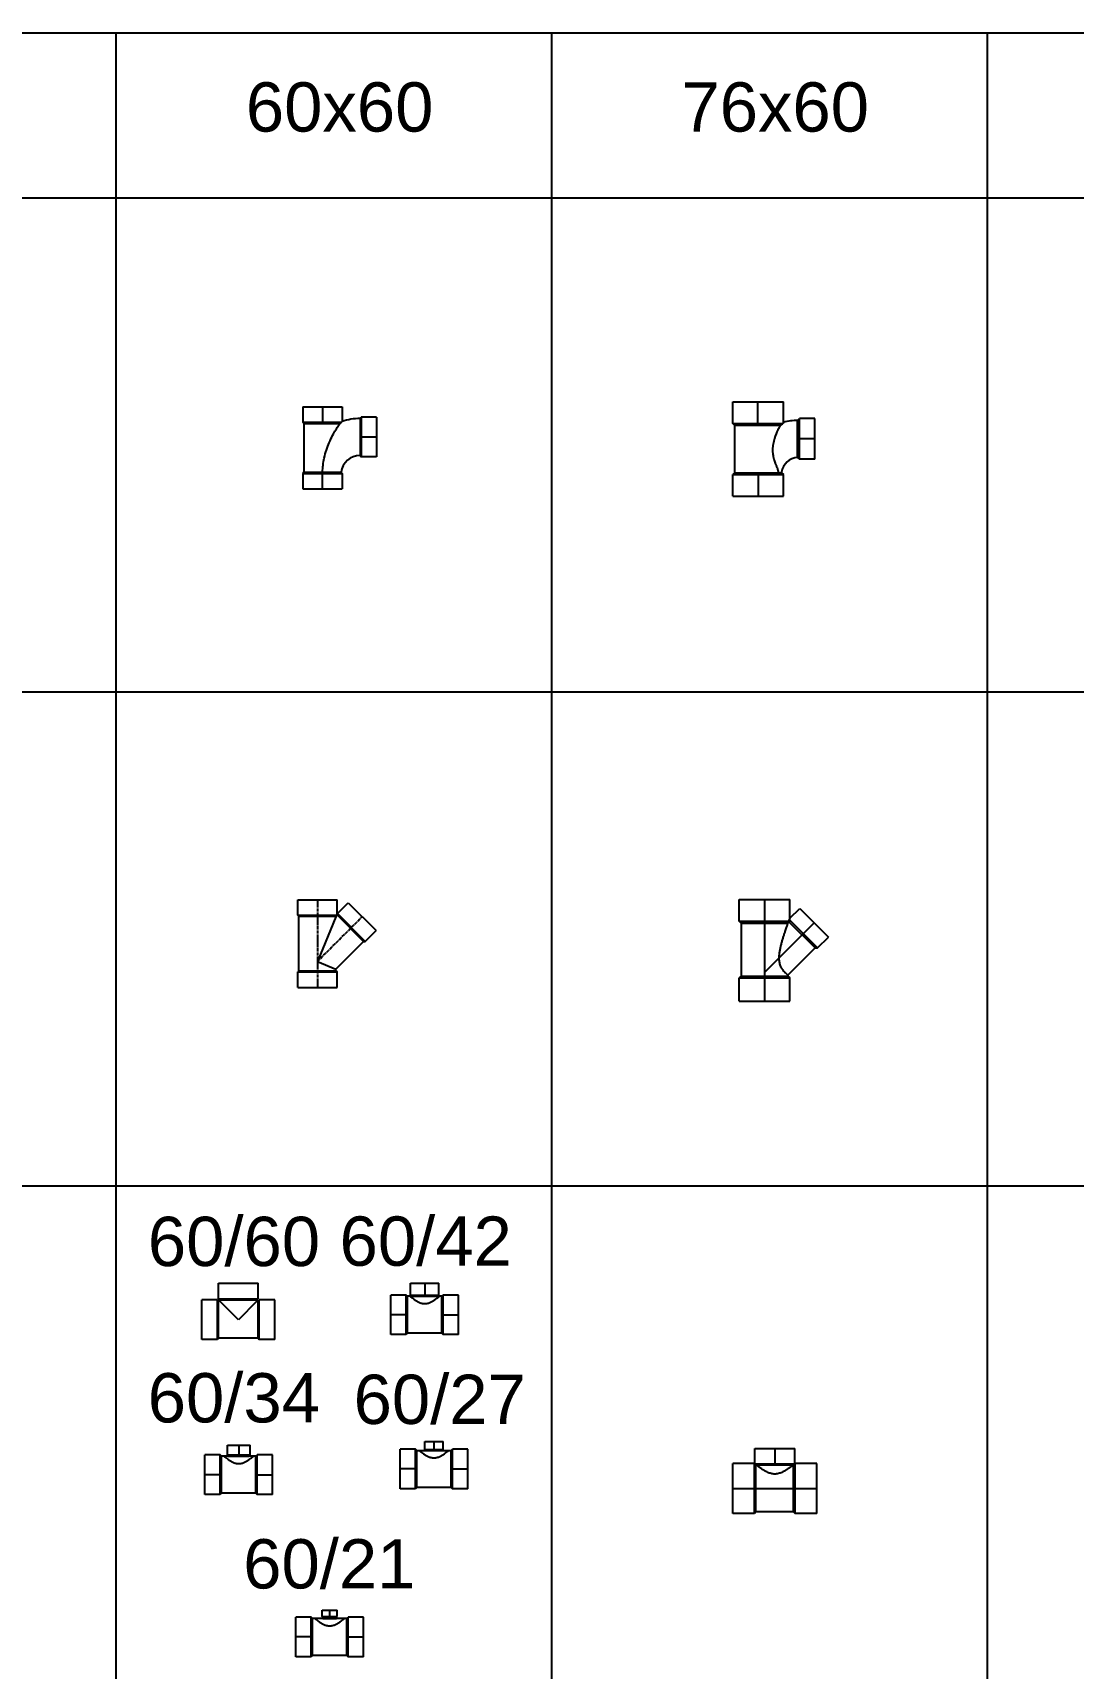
# Model space of a CAD drawing. Header units: millimetres. Extents: x 1218 to 72853, y -34712 to 16286.
# Drawn here: x 7569 to 9258, y 1019 to 3674 of the extents above; entities that cross this region are included whole.
import ezdxf
from ezdxf.enums import TextEntityAlignment as Align

# ---------------------------------------------------------------- set-up
doc = ezdxf.new("R2010")
doc.units = ezdxf.units.MM
doc.set_wipeout_variables(frame=1)
doc.linetypes.add('CENTER2', pattern=[28.575, 19.05, -3.175, 3.175, -3.175])
doc.styles.get("Standard").update_dxf_attribs({"font": 'arial.ttf'})

# ---------------------------------------------------------------- blocks, each defined once
blk = doc.blocks.new('TE CONG-D60x60 uPVC')
blk.add_wipeout([(-32, 49), (-32, 24), (-30, 22), (-30, -57), (-32, -59), (-32, -84), (32, -84), (32, -59), (30.2, -57.2), (30.6, -54.8), (31.5, -51.5), (32.7, -48.3), (34.1, -45.6), (36.1, -42.5), (38.9, -39.2), (41.5, -36.9), (44.7, -34.6), (47.8, -32.9), (50.9, -31.7), (55.2, -30.5), (58.7, -30.1), (60.3, -30), (61, -30), (63, -32), (88, -32), (88, 32), (63, 32), (61, 30), (58.2, 30), (54.6, 29.8), (51.4, 29.5), (48.4, 29.1), (45.6, 28.7), (42.6, 28.1), (39.8, 27.5), (36.8, 26.7), (35, 26.2), (32, 25.3), (32, 49)])
at = {"extrusion": (0, 1, 0)}
for p, q in [((-32, 49), (-32, 24)), ((-32, 49), (32, 49)), ((32, 49), (32, 25.3)), ((61, 30), (63, 32)), ((88, 32), (63, 32)), ((88, 32), (88, -32)), ((-30, 22), (-32, 24)), ((-30, 22), (-30, -57)), ((61, -30), (63, -32)), ((88, -32), (63, -32)), ((-30, -57), (-32, -59)), ((-32, -59), (-32, -84)), ((30.2, -57.2), (32, -59)), ((32, -59), (32, -84)), ((-32, -84), (32, -84))]:
    blk.add_line(p, q, dxfattribs=at)
at = {"color": 8}
for p, q in [((0, 49), (0, 24)), ((88, 0), (63, 0)), ((-30, -57), (30.3, -57)), ((0, -84), (0, -59))]:
    blk.add_line(p, q, dxfattribs=at)
at = {"color": 8, "extrusion": (0, 1, 0)}
for p, q in [((61, 30), (61, -30)), ((63, 32), (63, -32)), ((-32, 24), (31.1, 24)), ((-30, 22), (28.2, 22)), ((-32, -59), (32, -59))]:
    blk.add_line(p, q, dxfattribs=at)
for radius, end in [(91, 108.5832), (31, 173.015)]:
    blk.add_arc((61, -61), radius, 90, end)
at = {"color": 8}
for points, knots in [([(0.1, -57), (0.2, -53.2), (0.5, -49.5), (1.4, -41.9), (2.1, -38), (5, -25.1), (7.8, -16.7), (12.7, -5.1), (14.6, -1.1), (18.2, 5.7), (19.9, 8.7), (23.1, 14.1), (24.7, 16.6), (26.9, 20.1), (27.7, 21.1), (28.2, 22)], [-207.772278, -207.772278, -207.772278, -207.772278, -197.421729, -197.421729, -186.502869, -186.502869, -160.956351, -160.956351, -147.166371, -147.166371, -136.01058, -136.01058, -125.035249, -125.035249, -118.341287, -118.341287, -118.341287, -118.341287]), ([(28.2, 22), (28.5, 22.2), (28.7, 22.3), (29.7, 23), (30.5, 23.5), (31.1, 24)], [-5.763583, -5.763583, -5.763583, -5.763583, -4.767005, -4.767005, -1.25974, -1.25974, -1.25974, -1.25974]), ([(31.1, 24), (31.5, 24.6), (31.8, 24.9), (32, 25.2), (32, 25.3), (32, 25.3)], [-15.139369, -15.139369, -15.139369, -15.139369, -9.947929, -9.947929, -7.570334, -7.570334, -7.570334, -7.570334])]:
    blk.add_open_spline(points, degree=3, knots=knots, dxfattribs=at)
at = {"flags": 1}
for p in [(0, 24), (63, 0), (0, -59)]:
    blk.add_attdef('AMC', p, '', height=0.5, dxfattribs=at)
blk = doc.blocks.new('TE CONG-D76x60 uPVC')
for p, q in [((-40.5, 25), (-40.5, 60)), ((-40.5, 60), (41.5, 60)), ((41.5, 26.8), (41.5, 60)), ((64.5, 30), (67.5, 33)), ((92.5, 33), (67.5, 33)), ((92.5, -33), (92.5, 33)), ((-37.5, 22), (-40.5, 25)), ((-37.5, -55), (-37.5, 22)), ((64.5, -30), (67.5, -33)), ((92.5, -33), (67.5, -33)), ((-37.5, -55), (-40.5, -58)), ((-40.5, -93), (-40.5, -58)), ((38.5, -55), (38.5, -54)), ((38.5, -55), (41.5, -58)), ((41.5, -93), (41.5, -58)), ((-40.5, -93), (41.5, -93))]:
    blk.add_line(p, q)
at = {"color": 8}
for p, q in [((0, 25), (0, 60)), ((64.5, -30), (64.5, 30)), ((67.5, -33), (67.5, 33)), ((-40.5, 25), (40.5, 25)), ((36.3, 22), (-37.5, 22)), ((92.5, 0), (67.5, 0)), ((-40.5, -58), (41.5, -58)), ((-37.5, -55), (38.5, -55)), ((0.5, -58), (0.5, -93))]:
    blk.add_line(p, q, dxfattribs=at)
for centre, radius, start, end in [((64.5, -54), 84, 90, 105.8911), ((66.4, -58.1), 28.2, 93.792, 171.6268)]:
    blk.add_arc(centre, radius, start, end)
for points, knots in [([(41.5, 26.8), (41.5, 26.8), (41.5, 26.8), (41.5, 26.7), (41.4, 26.6), (41.1, 26.1), (40.8, 25.6), (40.5, 25)], [-9.461741, -9.461741, -9.461741, -9.461741, -8.015843, -8.015843, -5.269444, -5.269444, 0, 0, 0, 0]), ([(36.3, 22), (36, 21.5), (35.7, 20.9), (34.5, 18.7), (33.4, 16.8), (30.5, 10.7), (28.5, 5.9), (26, -2.3), (25.3, -5.3), (24.2, -11.3), (23.9, -14.2), (23.8, -19.8), (23.9, -22.4), (24.6, -27.6), (25.1, -30), (26.4, -34.9), (27.3, -37.2), (28.6, -40.6), (29.1, -41.8), (30.1, -44.2), (30.6, -45.3), (31.6, -48), (32.1, -49.5), (32.6, -52), (32.7, -53), (32.7, -55)], [-70.20556, -70.20556, -70.20556, -70.20556, -67.72717, -67.72717, -60.681687, -60.681687, -47.290959, -47.290959, -39.773667, -39.773667, -32.889319, -32.889319, -26.709168, -26.709168, -20.628239, -20.628239, -14.508768, -14.508768, -11.323415, -11.323415, -7.907399, -7.907399, -3.113699, -3.113699, 0, 0, 0, 0]), ([(40.5, 25), (39.6, 24.4), (38.7, 23.7), (37.2, 22.7), (36.7, 22.3), (36.3, 22)], [-18.155832, -18.155832, -18.155832, -18.155832, -13.749079, -13.749079, -11.727585, -11.727585, -11.727585, -11.727585])]:
    blk.add_open_spline(points, degree=3, knots=knots, dxfattribs=at)
at = {"flags": 1}
for p in [(0, 25), (67.5, 0), (0.5, -58)]:
    blk.add_attdef('AMC', p, '', height=0.5, dxfattribs=at)
blk = doc.blocks.new('Y-D60x60 uPVC')
for p, q in [((-32, 75), (-32, 100)), ((-32, 100), (32, 100)), ((32, 75), (32, 100)), ((32.5, 77.8), (50.2, 95.5)), ((50.2, 95.5), (95.5, 50.2)), ((-30, 73), (-32, 75)), ((-30, -15), (-30, 73)), ((30, 73), (32, 75)), ((30, 72.4), (32.5, 75)), ((30, 72.4), (30, 73)), ((32.5, 75), (32.5, 77.8)), ((30, -12.4), (75, 32.5)), ((75, 32.5), (77.8, 32.5)), ((77.8, 32.5), (95.5, 50.2)), ((-30, -15), (-32, -17)), ((-32, -42), (-32, -17)), ((30, -15), (30, -12.4)), ((30, -15), (32, -17)), ((32, -42), (32, -17)), ((-32, -42), (32, -42))]:
    blk.add_line(p, q)
at = {"color": 8}
for p, q in [((-32, 75), (32, 75)), ((30, 73), (-30, 73)), ((30, 72.4), (0, 0)), ((32.5, 77.8), (77.8, 32.5)), ((32.5, 75), (75, 32.5)), ((0, 0), (30, -12.4)), ((-32, -17), (32, -17)), ((-30, -15), (30, -15))]:
    blk.add_line(p, q, dxfattribs=at)
at = {"color": 8, "linetype": 'CENTER2', "ltscale": 0.25}
blk.add_line((0, 0), (72.8, 72.8), dxfattribs=at)
blk.add_lwpolyline([(0, 100), (0, -42)], dxfattribs=at)
at = {"flags": 1}
for p in [(0, 75), (55.2, 55.2), (0, -17)]:
    blk.add_attdef('AMC', p, '', height=0.5, dxfattribs=at)
blk = doc.blocks.new('Y-D76x60 uPVC')
blk.add_wipeout([(41, 118), (-41, 118), (-41, 83), (-38, 80), (-38, -6), (-41, -9), (-41, -47), (41, -47), (41, -9), (38, -6), (38, -4.4), (82, 39.6), (86.3, 39.6), (103.9, 57.3), (57.3, 103.9), (41, 87.7)])
for p, q in [((-41, 83), (-41, 118)), ((-41, 118), (41, 118)), ((41, 87.7), (41, 118)), ((-38, 80), (-41, 83)), ((-38, 80), (-38, -6)), ((41, 87.7), (57.3, 103.9)), ((57.3, 103.9), (103.9, 57.3)), ((86.3, 39.6), (103.9, 57.3)), ((38, -4.4), (82, 39.6)), ((82, 39.6), (86.3, 39.6)), ((-38, -6), (-41, -9)), ((-41, -47), (-41, -9)), ((38, -4.4), (38, -6)), ((38, -6), (41, -9)), ((41, -47), (41, -9)), ((-41, -47), (41, -47))]:
    blk.add_line(p, q)
at = {"color": 8}
for p, q in [((-41, 83), (40.3, 83)), ((-38, 80), (37.8, 80)), ((39.7, 81.9), (82, 39.6)), ((40.3, 85.6), (86.3, 39.6)), ((-41, -9), (41, -9)), ((-38, -6), (38, -6))]:
    blk.add_line(p, q, dxfattribs=at)
at = {"color": 8, "linetype": 'Continuous', "ltscale": 0.25}
blk.add_line((0, 0), (80.6, 80.6), dxfattribs=at)
blk.add_lwpolyline([(0, 118), (0, -47)], dxfattribs=at)
at = {"color": 8}
for points, knots in [([(37.8, 80), (37.8, 79.9), (37.8, 79.8), (37.6, 79.4), (37.5, 79.1), (37.3, 78.4), (37.1, 78), (36.8, 77), (36.5, 76.2), (35.9, 74.5), (35.6, 73.6), (34.9, 71.6), (34.6, 70.6), (33.8, 68.5), (33.5, 67.5), (32.7, 65), (32.1, 63.4), (31.1, 60.1), (30.5, 58.4), (29.5, 54.9), (28.9, 53.1), (27.9, 49.5), (27.4, 47.7), (26.4, 43.9), (25.9, 42.1), (25.1, 38.3), (24.7, 36.4), (24.1, 32.6), (23.8, 30.8), (23.4, 27), (23.3, 25.2), (23.3, 23.3), (23.3, 22.3), (23.4, 21.2), (23.5, 19.1), (23.6, 18), (24, 15.9), (24.2, 14.9), (24.8, 12.8), (25.1, 11.8), (25.9, 9.9), (26.3, 9), (27.2, 7.3), (27.7, 6.5), (28.7, 5), (29.3, 4.2), (30.3, 2.9), (30.8, 2.3), (31.8, 1.2), (32.2, 0.8), (33.1, -0.2), (33.6, -0.6), (34.4, -1.4), (34.8, -1.7), (35.5, -2.4), (35.9, -2.7), (36.5, -3.2), (36.7, -3.4), (37.2, -3.8), (37.4, -3.9), (37.7, -4.2), (37.8, -4.3), (38, -4.4), (38, -4.4), (38, -4.4)], [167.258807, 167.258807, 167.258807, 167.258807, 168.361284, 168.361284, 170.565726, 170.565726, 172.770168, 172.770168, 176.441741, 176.441741, 180.113314, 180.113314, 183.784887, 183.784887, 187.45646, 187.45646, 192.99296, 192.99296, 198.52946, 198.52946, 204.06596, 204.06596, 209.60246, 209.60246, 215.138961, 215.138961, 220.675461, 220.675461, 226.211961, 226.211961, 231.748461, 231.748461, 231.748461, 234.875302, 234.875302, 238.002142, 238.002142, 241.128982, 241.128982, 244.255823, 244.255823, 247.382663, 247.382663, 250.509503, 250.509503, 253.636344, 253.636344, 256.763184, 256.763184, 259.646115, 259.646115, 262.529046, 262.529046, 265.411976, 265.411976, 268.294907, 268.294907, 271.177838, 271.177838, 274.060769, 274.060769, 276.943699, 276.943699, 279.82663, 279.82663, 279.82663, 279.82663]), ([(40.3, 83), (40.1, 82.7), (40, 82.5), (39.8, 82.1), (39.8, 82), (39.7, 81.9)], [2.659589, 2.659589, 2.659589, 2.659589, 5.092035, 5.092035, 6.89324, 6.89324, 6.89324, 6.89324]), ([(40.3, 83), (40.3, 83.5), (40.3, 84.1), (40.3, 85), (40.3, 85.3), (40.3, 85.6)], [2.018682, 2.018682, 2.018682, 2.018682, 3.54514, 3.54514, 4.403199, 4.403199, 4.403199, 4.403199])]:
    blk.add_open_spline(points, degree=3, knots=knots, dxfattribs=at)
blk.add_open_spline([(39.7, 81.9), (39.1, 81.3), (38.5, 80.6), (37.8, 80)], degree=3, dxfattribs=at)
blk.add_open_spline([(41, 87.7), (41, 87.7), (41, 87.6), (40.9, 87.5), (40.9, 87.4), (40.8, 87.1), (40.7, 87), (40.6, 86.6), (40.5, 86.4), (40.4, 85.9), (40.3, 85.8), (40.3, 85.6)], degree=3, knots=[13.656763, 13.656763, 13.656763, 13.656763, 15.363859, 15.363859, 17.070954, 17.070954, 18.778049, 18.778049, 20.485145, 20.485145, 21.52319, 21.52319, 21.52319, 21.52319])
at = {"flags": 1}
for p in [(-0.4, 83), (62.9, 62.9), (0, -9)]:
    blk.add_attdef('AMC', p, '', height=0.5, dxfattribs=at)
blk = doc.blocks.new('TE-D60x60 uPVC')
for p, q in [((-32, 59), (32, 59)), ((-32, 34), (-32, 59)), ((32, 34), (32, 59)), ((-59, -32), (-59, 32)), ((-34, 32), (-59, 32)), ((-32, 30), (-34, 32)), ((-30, 32), (-32, 34)), ((-30, 30), (-32, 30)), ((-30, 30), (-30, 32)), ((30, 32), (32, 34)), ((30, 30), (30, 32)), ((32, 30), (30, 30)), ((32, 30), (34, 32)), ((59, 32), (34, 32)), ((59, -32), (59, 32)), ((-34, -32), (-59, -32)), ((-32, -30), (-34, -32)), ((32, -30), (-32, -30)), ((32, -30), (34, -32)), ((59, -32), (34, -32))]:
    blk.add_line(p, q)
at = {"color": 8}
for p, q in [((-34, -32), (-34, 32)), ((-32, 34), (32, 34)), ((-32, -30), (-32, 30)), ((-30, 32), (30, 32)), ((0, 0), (-30, 30)), ((30, 30), (0, 0)), ((32, -30), (32, 30)), ((34, -32), (34, 32))]:
    blk.add_line(p, q, dxfattribs=at)
at = {"flags": 1}
for p in [(0, 34), (-34, 0), (34, 0)]:
    blk.add_attdef('AMC', p, '', height=0.5, dxfattribs=at)
blk = doc.blocks.new('TE-D76x60 uPVC')
for p, q in [((-32.5, 40), (-32.5, 65)), ((-32.5, 65), (32.5, 65)), ((32.5, 40), (32.5, 65)), ((-33, 40.5), (-68, 40.5)), ((-68, -40.5), (-68, 40.5)), ((68, 40.5), (33, 40.5)), ((68, -40.5), (68, 40.5)), ((-33, -40.5), (-68, -40.5)), ((-30.5, -38), (-33, -40.5)), ((30.5, -38), (-30.5, -38)), ((30.5, -38), (33, -40.5)), ((68, -40.5), (33, -40.5))]:
    blk.add_line(p, q)
at = {"color": 8}
for p, q in [((0, 65), (0, 40)), ((-30.5, 38), (-33, 40.5)), ((-33, -40.5), (-33, 40.5)), ((-32.5, 40), (-30.5, 38)), ((-32.5, 40), (32.5, 40)), ((-30.5, -38), (-30.5, 38)), ((29.4, 37.5), (-29.4, 37.5)), ((30.5, 38), (33, 40.5)), ((32.5, 40), (30.5, 38)), ((30.5, -38), (30.5, 38)), ((33, -40.5), (33, 40.5)), ((-68, 0), (68, 0))]:
    blk.add_line(p, q, dxfattribs=at)
for points, knots in [([(-29.4, 37.5), (-29.4, 37.5), (-29.5, 37.6), (-29.9, 37.7), (-30.1, 37.8), (-30.4, 38), (-30.5, 38), (-30.5, 38)], [4.885921, 4.885921, 4.885921, 4.885921, 5.446153, 5.446153, 8.169229, 8.169229, 10.892305, 10.892305, 10.892305, 10.892305]), ([(29.4, 37.5), (29.2, 37.3), (28.9, 37.2), (28.3, 36.7), (28, 36.4), (27.2, 35.8), (26.8, 35.5), (25.8, 34.8), (25.3, 34.4), (24.2, 33.6), (23.7, 33.2), (22.5, 32.4), (21.8, 32), (20.6, 31.1), (19.9, 30.6), (18.4, 29.7), (17.7, 29.2), (15.3, 27.8), (13.5, 26.9), (9.9, 25.3), (8, 24.6), (5.1, 23.8), (4.1, 23.7), (2, 23.4), (1, 23.3), (-1, 23.3), (-2, 23.4), (-4.1, 23.7), (-5.1, 23.8), (-8, 24.6), (-9.9, 25.3), (-13.5, 26.9), (-15.3, 27.8), (-17.7, 29.2), (-18.4, 29.7), (-19.9, 30.6), (-20.6, 31.1), (-21.8, 32), (-22.5, 32.4), (-23.7, 33.2), (-24.2, 33.6), (-25.3, 34.4), (-25.8, 34.8), (-26.8, 35.5), (-27.2, 35.8), (-28, 36.4), (-28.3, 36.7), (-28.9, 37.2), (-29.2, 37.3), (-29.4, 37.5)], [54.416024, 54.416024, 54.416024, 54.416024, 57.236152, 57.236152, 60.211665, 60.211665, 63.187178, 63.187178, 66.162691, 66.162691, 69.138204, 69.138204, 72.113717, 72.113717, 75.176905, 75.176905, 78.240094, 78.240094, 84.366472, 84.366472, 90.49285, 90.49285, 93.556038, 93.556038, 96.619227, 96.619227, 99.682416, 99.682416, 102.745605, 102.745605, 108.871983, 108.871983, 114.99836, 114.99836, 118.061549, 118.061549, 121.124738, 121.124738, 124.100251, 124.100251, 127.075764, 127.075764, 130.051277, 130.051277, 133.02679, 133.02679, 136.002302, 136.002302, 138.822431, 138.822431, 138.822431, 138.822431]), ([(30.5, 38), (30.5, 38), (30.4, 38), (30.1, 37.8), (29.9, 37.7), (29.5, 37.6), (29.4, 37.5), (29.4, 37.5)], [10.892305, 10.892305, 10.892305, 10.892305, 13.615382, 13.615382, 16.338458, 16.338458, 16.89869, 16.89869, 16.89869, 16.89869])]:
    blk.add_open_spline(points, degree=3, knots=knots, dxfattribs=at)
at = {"flags": 1}
for p in [(0, 40), (-33, 0), (33, 0)]:
    blk.add_attdef('AMC', p, '', height=0.5, dxfattribs=at)
blk = doc.blocks.new('TE-D60x42 uPVC')
for p, q in [((-30, 32), (-55, 32)), ((-55, -32), (-55, 32)), ((-28, 30), (-30, 32)), ((28, 30), (-28, 30)), ((-23, 31.8), (-23, 51.2)), ((-23, 51.2), (23, 51.2)), ((-21.2, 30), (-23, 31.8)), ((21.2, 30), (23, 31.8)), ((23, 31.8), (23, 51.2)), ((28, 30), (30, 32)), ((55, 32), (30, 32)), ((55, -32), (55, 32)), ((-30, -32), (-55, -32)), ((-28, -30), (-30, -32)), ((28, -30), (-28, -30)), ((28, -30), (30, -32)), ((55, -32), (30, -32))]:
    blk.add_line(p, q)
at = {"color": 8}
for p, q in [((-30, -32), (-30, 32)), ((-28, -30), (-28, 30)), ((-23, 31.8), (23, 31.8)), ((-21.2, 30), (21.2, 30)), ((0, 51.2), (0, 31.8)), ((28, -30), (28, 30)), ((30, -32), (30, 32)), ((-30, 0), (-55, 0)), ((30, 0), (55, 0))]:
    blk.add_line(p, q, dxfattribs=at)
blk.add_open_spline([(-24, 30), (-24, 30), (-24, 30), (-23.8, 29.8), (-23.7, 29.7), (-23.4, 29.5), (-23.2, 29.3), (-22.7, 28.9), (-22.4, 28.7), (-21.8, 28.2), (-21.4, 28), (-20.7, 27.4), (-20.3, 27.1), (-18.9, 26.1), (-18, 25.4), (-16.4, 24.4), (-15.9, 24), (-14.7, 23.3), (-14.1, 22.9), (-12.2, 21.7), (-10.8, 21), (-7.9, 19.6), (-6.4, 19), (-4.1, 18.4), (-3.3, 18.3), (-1.6, 18.1), (-0.8, 18), (0.8, 18), (1.6, 18.1), (3.3, 18.3), (4.1, 18.4), (6.4, 19), (7.9, 19.6), (10.8, 21), (12.2, 21.7), (14.1, 22.9), (14.7, 23.3), (15.9, 24), (16.4, 24.4), (18, 25.4), (18.9, 26.1), (20.3, 27.1), (20.7, 27.4), (21.4, 28), (21.8, 28.2), (22.4, 28.7), (22.7, 28.9), (23.2, 29.3), (23.4, 29.5), (23.7, 29.7), (23.8, 29.8), (24, 30), (24, 30), (24, 30)], degree=3, knots=[38.761789, 38.761789, 38.761789, 38.761789, 41.146132, 41.146132, 43.530475, 43.530475, 45.914818, 45.914818, 48.299161, 48.299161, 50.683504, 50.683504, 53.067847, 53.067847, 57.836533, 57.836533, 60.297414, 60.297414, 62.758294, 62.758294, 67.680056, 67.680056, 72.601817, 72.601817, 75.062698, 75.062698, 77.523578, 77.523578, 79.984459, 79.984459, 82.44534, 82.44534, 87.367101, 87.367101, 92.288863, 92.288863, 94.749743, 94.749743, 97.210624, 97.210624, 101.97931, 101.97931, 104.363653, 104.363653, 106.747996, 106.747996, 109.132339, 109.132339, 111.516682, 111.516682, 113.901025, 113.901025, 116.285368, 116.285368, 116.285368, 116.285368], dxfattribs=at)
at = {"flags": 1}
for p in [(0, 31.8), (-30, 0), (30, 0)]:
    blk.add_attdef('AMC', p, '', height=0.5, dxfattribs=at)
blk = doc.blocks.new('TE-D60x21 uPVC')
for p, q in [((-30, 32), (-55, 32)), ((-55, -32), (-55, 32)), ((-28, 30), (-30, 32)), ((-12, 33.2), (-12, 43.4)), ((-12, 43.4), (12, 43.4)), ((-11.1, 32.3), (-12, 33.2)), ((-11.1, 30), (-11.1, 32.3)), ((11.1, 32.3), (12, 33.2)), ((11.1, 30), (11.1, 32.3)), ((12, 33.2), (12, 43.4)), ((28, 30), (30, 32)), ((55, 32), (30, 32)), ((55, -32), (55, 32)), ((-30, -32), (-55, -32)), ((-28, -30), (-30, -32)), ((28, -30), (-28, -30)), ((28, -30), (30, -32)), ((55, -32), (30, -32))]:
    blk.add_line(p, q)
at = {"color": 8}
for p, q in [((-30, -32), (-30, 32)), ((-28, -30), (-28, 30)), ((-12, 33.2), (12, 33.2)), ((-11.1, 30), (11.1, 30)), ((0, 43.4), (0, 33.2)), ((28, -30), (28, 30)), ((30, -32), (30, 32)), ((-30, 0), (-55, 0)), ((30, 0), (55, 0))]:
    blk.add_line(p, q, dxfattribs=at)
for points in [[(-11.1, 30), (-28, 30)], [(28, 30), (11.1, 30)]]:
    blk.add_lwpolyline(points)
blk.add_open_spline([(-24, 30), (-24, 30), (-24, 30), (-23.8, 29.8), (-23.7, 29.7), (-23.4, 29.5), (-23.2, 29.3), (-22.7, 28.9), (-22.4, 28.7), (-21.8, 28.2), (-21.4, 28), (-20.7, 27.4), (-20.3, 27.1), (-18.9, 26.1), (-18, 25.4), (-16.4, 24.4), (-15.9, 24), (-14.7, 23.3), (-14.1, 22.9), (-12.2, 21.7), (-10.8, 21), (-7.9, 19.6), (-6.4, 19), (-4.1, 18.4), (-3.3, 18.3), (-1.6, 18.1), (-0.8, 18), (0.8, 18), (1.6, 18.1), (3.3, 18.3), (4.1, 18.4), (6.4, 19), (7.9, 19.6), (10.8, 21), (12.2, 21.7), (14.1, 22.9), (14.7, 23.3), (15.9, 24), (16.4, 24.4), (18, 25.4), (18.9, 26.1), (20.3, 27.1), (20.7, 27.4), (21.4, 28), (21.8, 28.2), (22.4, 28.7), (22.7, 28.9), (23.2, 29.3), (23.4, 29.5), (23.7, 29.7), (23.8, 29.8), (24, 30), (24, 30), (24, 30)], degree=3, knots=[38.761789, 38.761789, 38.761789, 38.761789, 41.146132, 41.146132, 43.530475, 43.530475, 45.914818, 45.914818, 48.299161, 48.299161, 50.683504, 50.683504, 53.067847, 53.067847, 57.836533, 57.836533, 60.297414, 60.297414, 62.758294, 62.758294, 67.680056, 67.680056, 72.601817, 72.601817, 75.062698, 75.062698, 77.523578, 77.523578, 79.984459, 79.984459, 82.44534, 82.44534, 87.367101, 87.367101, 92.288863, 92.288863, 94.749743, 94.749743, 97.210624, 97.210624, 101.97931, 101.97931, 104.363653, 104.363653, 106.747996, 106.747996, 109.132339, 109.132339, 111.516682, 111.516682, 113.901025, 113.901025, 116.285368, 116.285368, 116.285368, 116.285368], dxfattribs=at)
at = {"flags": 1}
for p in [(0, 33.2), (-30, 0), (30, 0)]:
    blk.add_attdef('AMC', p, '', height=0.5, dxfattribs=at)
blk = doc.blocks.new('TE-D60x27 uPVC')
for p, q in [((-30, 32), (-55, 32)), ((-55, -32), (-55, 32)), ((-28, 30), (-30, 32)), ((-15, 31.8), (-15, 44.5)), ((-15, 44.5), (15, 44.5)), ((-13.8, 30.6), (-15, 31.8)), ((-13.8, 30), (-13.8, 30.6)), ((13.8, 30.6), (15, 31.8)), ((13.8, 30), (13.8, 30.6)), ((15, 31.8), (15, 44.5)), ((28, 30), (30, 32)), ((55, 32), (30, 32)), ((55, -32), (55, 32)), ((-30, -32), (-55, -32)), ((-28, -30), (-30, -32)), ((28, -30), (-28, -30)), ((28, -30), (30, -32)), ((55, -32), (30, -32))]:
    blk.add_line(p, q)
at = {"color": 8}
for p, q in [((-30, -32), (-30, 32)), ((-28, -30), (-28, 30)), ((-15, 31.8), (15, 31.8)), ((-13.8, 30), (13.8, 30)), ((0, 44.5), (0, 31.8)), ((28, -30), (28, 30)), ((30, -32), (30, 32)), ((-30, 0), (-55, 0)), ((30, 0), (55, 0))]:
    blk.add_line(p, q, dxfattribs=at)
for points in [[(-28, 30), (-13.8, 30)], [(13.8, 30), (28, 30)]]:
    blk.add_lwpolyline(points)
blk.add_open_spline([(-24, 30), (-24, 30), (-24, 30), (-23.8, 29.8), (-23.7, 29.7), (-23.4, 29.5), (-23.2, 29.3), (-22.7, 28.9), (-22.4, 28.7), (-21.8, 28.2), (-21.4, 28), (-20.7, 27.4), (-20.3, 27.1), (-18.9, 26.1), (-18, 25.4), (-16.4, 24.4), (-15.9, 24), (-14.7, 23.3), (-14.1, 22.9), (-12.2, 21.7), (-10.8, 21), (-7.9, 19.6), (-6.4, 19), (-4.1, 18.4), (-3.3, 18.3), (-1.6, 18.1), (-0.8, 18), (0.8, 18), (1.6, 18.1), (3.3, 18.3), (4.1, 18.4), (6.4, 19), (7.9, 19.6), (10.8, 21), (12.2, 21.7), (14.1, 22.9), (14.7, 23.3), (15.9, 24), (16.4, 24.4), (18, 25.4), (18.9, 26.1), (20.3, 27.1), (20.7, 27.4), (21.4, 28), (21.8, 28.2), (22.4, 28.7), (22.7, 28.9), (23.2, 29.3), (23.4, 29.5), (23.7, 29.7), (23.8, 29.8), (24, 30), (24, 30), (24, 30)], degree=3, knots=[38.761789, 38.761789, 38.761789, 38.761789, 41.146132, 41.146132, 43.530475, 43.530475, 45.914818, 45.914818, 48.299161, 48.299161, 50.683504, 50.683504, 53.067847, 53.067847, 57.836533, 57.836533, 60.297414, 60.297414, 62.758294, 62.758294, 67.680056, 67.680056, 72.601817, 72.601817, 75.062698, 75.062698, 77.523578, 77.523578, 79.984459, 79.984459, 82.44534, 82.44534, 87.367101, 87.367101, 92.288863, 92.288863, 94.749743, 94.749743, 97.210624, 97.210624, 101.97931, 101.97931, 104.363653, 104.363653, 106.747996, 106.747996, 109.132339, 109.132339, 111.516682, 111.516682, 113.901025, 113.901025, 116.285368, 116.285368, 116.285368, 116.285368], dxfattribs=at)
at = {"flags": 1}
for p in [(0, 31.8), (-30, 0), (30, 0)]:
    blk.add_attdef('AMC', p, '', height=0.5, dxfattribs=at)
blk = doc.blocks.new('TE-D60x34 uPVC')
for p, q in [((-30, 32), (-55, 32)), ((-55, -32), (-55, 32)), ((-28, 30), (-30, 32)), ((-17, 30), (-28, 30)), ((-18.4, 32.4), (-18.4, 48)), ((-18.4, 48), (18.4, 48)), ((-17, 31), (-18.4, 32.4)), ((-17, 30), (-17, 31)), ((17, 31), (18.4, 32.4)), ((17, 30), (17, 31)), ((28, 30), (17, 30)), ((18.4, 32.4), (18.4, 48)), ((28, 30), (30, 32)), ((55, 32), (30, 32)), ((55, -32), (55, 32)), ((-30, -32), (-55, -32)), ((-28, -30), (-30, -32)), ((28, -30), (-28, -30)), ((28, -30), (30, -32)), ((55, -32), (30, -32))]:
    blk.add_line(p, q)
at = {"color": 8}
for p, q in [((-30, -32), (-30, 32)), ((-28, -30), (-28, 30)), ((-18.4, 32.4), (18.4, 32.4)), ((-17, 30), (17, 30)), ((0, 48), (0, 32.4)), ((28, -30), (28, 30)), ((30, -32), (30, 32)), ((-30, 0), (-55, 0)), ((30, 0), (55, 0))]:
    blk.add_line(p, q, dxfattribs=at)
blk.add_open_spline([(-24, 30), (-24, 30), (-24, 30), (-23.8, 29.8), (-23.7, 29.7), (-23.4, 29.5), (-23.2, 29.3), (-22.7, 28.9), (-22.4, 28.7), (-21.8, 28.2), (-21.4, 28), (-20.7, 27.4), (-20.3, 27.1), (-18.9, 26.1), (-18, 25.4), (-16.4, 24.4), (-15.9, 24), (-14.7, 23.3), (-14.1, 22.9), (-12.2, 21.7), (-10.8, 21), (-7.9, 19.6), (-6.4, 19), (-4.1, 18.4), (-3.3, 18.3), (-1.6, 18.1), (-0.8, 18), (0.8, 18), (1.6, 18.1), (3.3, 18.3), (4.1, 18.4), (6.4, 19), (7.9, 19.6), (10.8, 21), (12.2, 21.7), (14.1, 22.9), (14.7, 23.3), (15.9, 24), (16.4, 24.4), (18, 25.4), (18.9, 26.1), (20.3, 27.1), (20.7, 27.4), (21.4, 28), (21.8, 28.2), (22.4, 28.7), (22.7, 28.9), (23.2, 29.3), (23.4, 29.5), (23.7, 29.7), (23.8, 29.8), (24, 30), (24, 30), (24, 30)], degree=3, knots=[38.761789, 38.761789, 38.761789, 38.761789, 41.146132, 41.146132, 43.530475, 43.530475, 45.914818, 45.914818, 48.299161, 48.299161, 50.683504, 50.683504, 53.067847, 53.067847, 57.836533, 57.836533, 60.297414, 60.297414, 62.758294, 62.758294, 67.680056, 67.680056, 72.601817, 72.601817, 75.062698, 75.062698, 77.523578, 77.523578, 79.984459, 79.984459, 82.44534, 82.44534, 87.367101, 87.367101, 92.288863, 92.288863, 94.749743, 94.749743, 97.210624, 97.210624, 101.97931, 101.97931, 104.363653, 104.363653, 106.747996, 106.747996, 109.132339, 109.132339, 111.516682, 111.516682, 113.901025, 113.901025, 116.285368, 116.285368, 116.285368, 116.285368], dxfattribs=at)
at = {"flags": 1}
for p in [(0, 32.4), (-30, 0), (30, 0)]:
    blk.add_attdef('AMC', p, '', height=0.5, dxfattribs=at)

msp = doc.modelspace()

# ---------------------------------------------------------------- linework, layer by layer
for p, q in [((2141.9, 3673.6), (23966.6, 3673.6)), ((7703.7, 3673.6), (7703.7, -1314.6)), ((8410.8, 3673.6), (8410.8, -1314.6)), ((9117.9, 3673.6), (9117.9, -1314.6)), ((2141.9, 3405.7), (23966.6, 3405.7)), ((2141.9, 2603.9), (23966.6, 2603.9)), ((2141.9, 1802), (23966.6, 1802))]:
    msp.add_line(p, q)

# ---------------------------------------------------------------- block references
for name, p in [('TE CONG-D60x60 uPVC', (8039.1, 3017.4)), ('TE CONG-D76x60 uPVC', (8745.9, 3014.3)), ('Y-D60x60 uPVC', (8030.9, 2166.1)), ('Y-D76x60 uPVC', (8756.6, 2148.5)), ('TE-D60x60 uPVC', (7902.6, 1584.8)), ('TE-D60x42 uPVC', (8205.1, 1592.8)), ('TE-D60x34 uPVC', (7903.2, 1333.2)), ('TE-D60x27 uPVC', (8220.1, 1342.5)), ('TE-D76x60 uPVC', (8773.3, 1310.9)), ('TE-D60x21 uPVC', (8050.8, 1069.8))]:
    msp.add_blockref(name, p)

# ---------------------------------------------------------------- texts
at = {"color": 2, "ltscale": 500}
for s, p in [('60x60', (8067, 3553.1)), ('76x60', (8774, 3553.1)), ('60/60', (7895.5, 1711.8)), ('60/42', (8206.7, 1712.3)), ('60/34', (7895.3, 1458)), ('60/27', (8229.5, 1455.5)), ('60/21', (8050.3, 1188.5))]:
    msp.add_text(s, height=80, rotation=360, dxfattribs=at).set_placement(p, align=Align.MIDDLE_CENTER)

doc.saveas('drawing.dxf')
